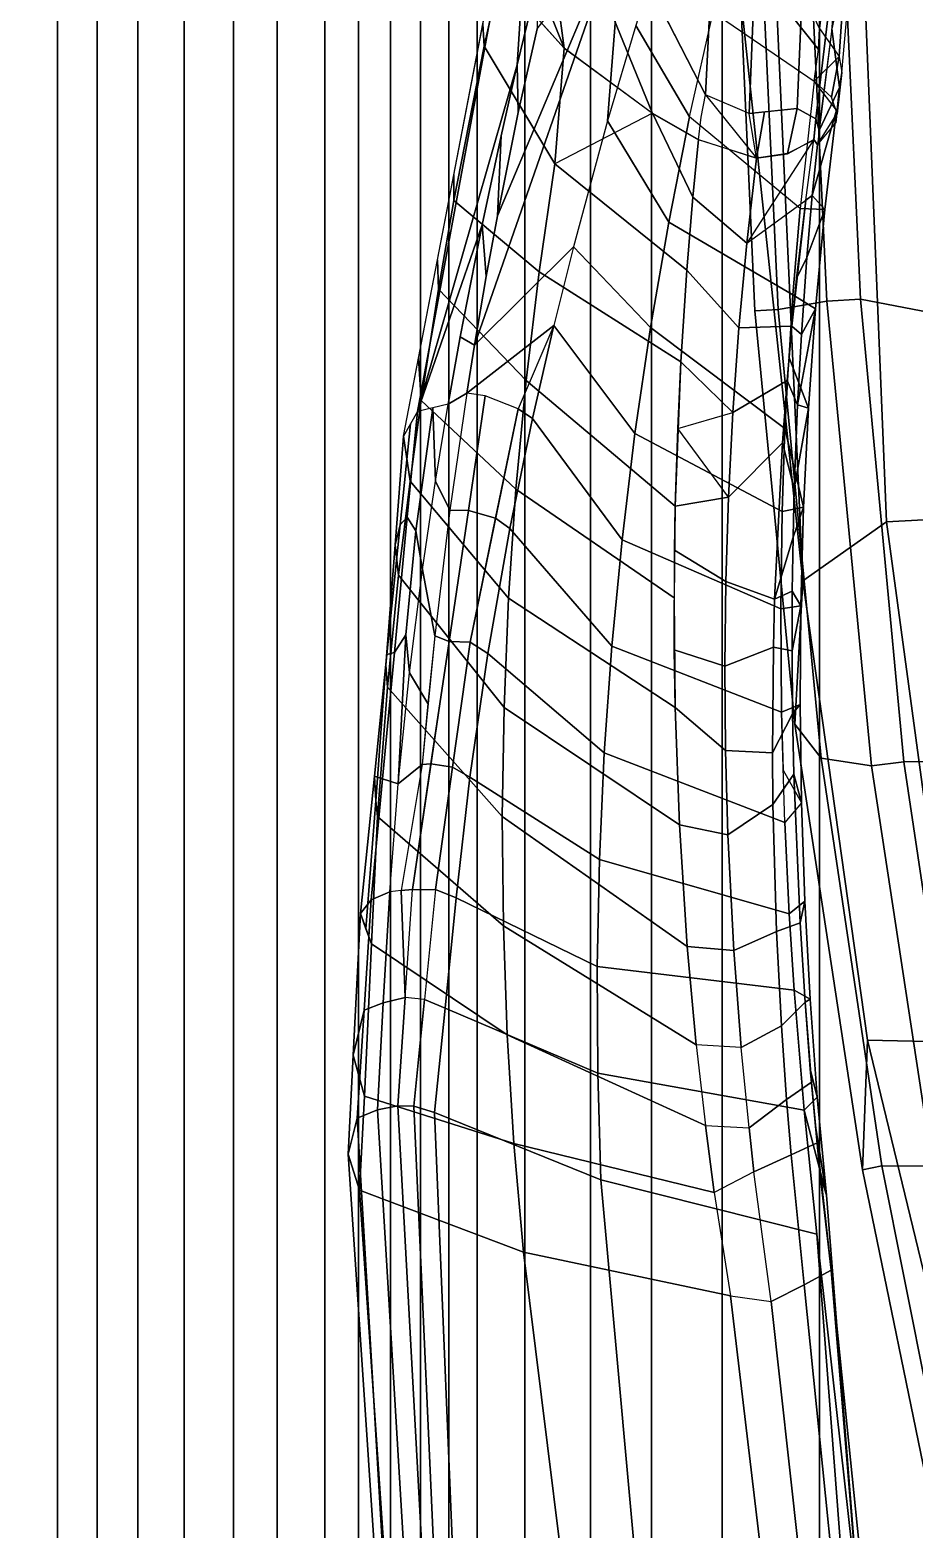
# Model space of a CAD drawing. Header units: inches. Extents: x -15.6 to 12, y -13.7 to 13.7.
# Drawn here: x -10.941 to -8.809, y -4.567 to -0.951 of the extents above; entities that cross this region are included whole.
import ezdxf

# ---------------------------------------------------------------- set-up
doc = ezdxf.new("R2010")
doc.units = ezdxf.units.IN
doc.header["$MEASUREMENT"] = 0
doc.layers.add('SEAT-FABRICBACK', color=5, linetype='Continuous')
doc.layers.add('SEAT-FRAME', color=5, linetype='Continuous')

msp = doc.modelspace()

# ---------------------------------------------------------------- linework, layer by layer
at = {"layer": 'SEAT-FABRICBACK'}
for points in [[(-10.0717, -10.3642, 36.2099), (-10.0717, 10.3642, 36.2099), (-10.1486, 10.3362, 36.498), (-10.1486, -10.3362, 36.498)], [(-10.0717, -10.3642, 36.2099), (-9.999, -10.3537, 35.8952), (-9.999, 10.3537, 35.8952), (-10.0717, 10.3642, 36.2099)], [(-9.9306, -10.3041, 35.5561), (-9.9306, 10.3041, 35.5561), (-9.999, 10.3537, 35.8952), (-9.999, -10.3537, 35.8952)], [(-10.23, -10.2719, 36.7637), (-10.1486, -10.3362, 36.498), (-10.1486, 10.3362, 36.498), (-10.23, 10.2719, 36.7637)], [(-9.9306, -10.3041, 35.5561), (-9.8623, -10.2268, 35.1947), (-9.8623, 10.2268, 35.1947), (-9.9306, 10.3041, 35.5561)], [(-10.23, -10.2719, 36.7637), (-10.23, 10.2719, 36.7637), (-10.3448, 10.1342, 37.0857), (-10.3448, -10.1342, 37.0857)], [(-9.7474, -10.0745, 34.5947), (-9.7474, 10.0745, 34.5947), (-9.8623, 10.2268, 35.1947), (-9.8623, -10.2268, 35.1947)], [(-10.4499, -9.971, 37.342), (-10.3448, -10.1342, 37.0857), (-10.3448, 10.1342, 37.0857), (-10.4499, 9.971, 37.342)], [(-9.7474, -10.0745, 34.5947), (-9.589, -10.0167, 33.9786), (-9.589, 9.9229, 33.9786), (-9.7474, 10.0745, 34.5947)], [(-10.4499, -9.971, 37.342), (-10.4499, 9.971, 37.342), (-10.5692, 9.7523, 37.5995), (-10.5692, -9.7523, 37.5995)], [(-9.4425, -9.8169, 33.3724), (-9.4425, 9.7544, 33.3724), (-9.589, 9.9229, 33.9786), (-9.589, -10.0167, 33.9786)], [(-10.6805, -9.5248, 37.8159), (-10.5692, -9.7523, 37.5995), (-10.5692, 9.7523, 37.5995), (-10.6805, 9.5248, 37.8159)], [(-9.4425, -9.8169, 33.3724), (-9.2718, -9.6106, 32.7885), (-9.2718, 9.6106, 32.7885), (-9.4425, 9.7544, 33.3724)], [(-9.037, -9.4579, 32.2068), (-9.037, 9.4579, 32.2068), (-9.2718, 9.6106, 32.7885), (-9.2718, -9.6106, 32.7885)], [(-10.6805, -9.5248, 37.8159), (-10.6805, 9.5248, 37.8159), (-10.7789, 9.3083, 37.9903), (-10.7789, -9.3083, 37.9903)], [(-9.037, -9.4579, 32.2068), (-7.9355, -8.6082, 29.1182), (-7.9355, 8.6082, 29.1182), (-9.037, 9.4579, 32.2068)], [(-10.8748, -9.0807, 38.1405), (-10.7789, -9.3083, 37.9903), (-10.7789, 9.3083, 37.9903), (-10.8748, 9.0807, 38.1405)], [(-10.8748, -9.0807, 38.1405), (-10.8748, 9.0807, 38.1405), (-11.0067, 8.7439, 38.3205), (-11.0067, -8.7439, 38.3205)]]:
    msp.add_3dface(points, dxfattribs=at)
at = {"layer": 'SEAT-FRAME'}
for p, q in [((-9.8429, -1.8341, 23.5329), (-10.0188, -3.0241, 24.7591)), ((-9.7636, -1.8647, 23.5194), (-9.8797, -2.4279, 24.1447))]:
    msp.add_line(p, q, dxfattribs=at)
for points in [[(-9.181, 0, 16.3365), (-9.235, 0, 16.2183), (-9.2278, -0.8663, 16.2205), (-9.0771, -2.2799, 16.3692)], [(-8.8751, -2.1373, 16.3941), (-8.963, 0, 16.3725), (-9.181, 0, 16.3365), (-9.0771, -2.2799, 16.3692)], [(-8.8751, -2.1373, 16.3941), (-8.456, -2.115, 16.1767), (-8.538, 0, 16.15), (-8.963, 0, 16.3725)], [(-9.5308, -0.6818, 21.2429), (-9.476, -0.4965, 20.7335), (-9.2947, -0.7676, 20.7489), (-9.3121, -1.1077, 21.3306)], [(-8.9897, -1.015, 21.5378), (-8.9619, -0.5952, 20.8922), (-9.0069, -0.702, 21.2265), (-9.0372, -0.9478, 21.5853)], [(-8.983, -1.0543, 21.5072), (-8.9503, -0.6824, 20.8559), (-8.9619, -0.5952, 20.8922), (-8.9897, -1.015, 21.5378)], [(-10.0067, -1.8714, 23.4878), (-9.7931, -0.7186, 22.2524), (-9.7435, -0.6851, 22.3), (-9.7658, -1.0351, 22.7046)], [(-9.5479, -1.1703, 22.7075), (-9.6303, -1.4745, 23.0455), (-9.8691, -1.7112, 23.41), (-9.5093, -0.6783, 22.3194)], [(-9.8691, -1.7112, 23.41), (-9.8409, -1.5462, 23.2402), (-9.8138, -1.3993, 23.089), (-9.5093, -0.6783, 22.3194)], [(-9.6528, -0.9951, 21.8509), (-9.8082, -0.8225, 22.1446), (-9.8159, -0.7676, 22.1975), (-9.7785, -0.6836, 22.0009)], [(-9.8138, -1.3993, 23.089), (-9.7633, -1.15, 22.8326), (-9.7179, -0.9482, 22.6252), (-9.5093, -0.6783, 22.3194)], [(-9.6528, -0.9951, 21.8509), (-9.6528, -0.9951, 21.8509), (-9.7785, -0.6836, 22.0009), (-9.6832, -0.7661, 21.7608)], [(-9.6758, -0.6727, 22.3334), (-9.7178, -0.8368, 22.5016), (-9.7658, -1.0351, 22.7046), (-9.7435, -0.6851, 22.3)], [(-9.4256, -0.7652, 22.2562), (-9.4803, -0.9402, 22.4515), (-9.5479, -1.1703, 22.7075), (-9.5093, -0.6783, 22.3194)], [(-9.0075, -0.9483, 21.1469), (-8.9885, -1.0897, 21.4788), (-8.983, -1.0543, 21.5072), (-8.9503, -0.6824, 20.8559)], [(-9.816, -0.767, 22.1977), (-9.7931, -0.7186, 22.2524), (-10.0067, -1.8714, 23.4878), (-10.0404, -1.9307, 23.427)], [(-9.2937, -0.9087, 22.0121), (-9.0496, -1.075, 21.7323), (-9.0393, -0.9982, 21.6434), (-9.2688, -0.7101, 21.814)], [(-9.0393, -0.9982, 21.6434), (-9.0372, -0.9478, 21.5853), (-9.1472, -0.7121, 21.518), (-9.2688, -0.7101, 21.814)], [(-9.8082, -0.8225, 22.1446), (-9.8455, -0.9907, 22.3155), (-9.8487, -0.9366, 22.3768), (-9.816, -0.767, 22.1977)], [(-9.6528, -0.9951, 21.8509), (-9.6832, -0.7661, 21.7608), (-9.5487, -0.8851, 21.5266), (-9.4401, -1.1526, 21.5854)], [(-9.4256, -0.7652, 22.2562), (-9.4803, -0.9402, 22.4515), (-9.3503, -1.161, 22.2871), (-9.2937, -0.9087, 22.0121)], [(-9.2947, -0.7676, 20.7489), (-9.193, -0.8136, 20.707), (-9.2067, -1.1528, 21.3066), (-9.3121, -1.1077, 21.3306)], [(-9.0461, -1.1657, 21.4207), (-9.0912, -1.141, 21.3246), (-9.0761, -0.8027, 20.7101), (-8.9999, -0.78, 20.8177)], [(-9.0075, -0.9483, 21.1469), (-9.0382, -1.1938, 21.476), (-9.0461, -1.1657, 21.4207), (-8.9999, -0.78, 20.8177)], [(-9.6753, -1.2738, 22.1035), (-9.8455, -0.9907, 22.3155), (-9.8082, -0.8218, 22.1446), (-9.6528, -0.9951, 21.8509)], [(-9.193, -0.8136, 20.707), (-9.0761, -0.8027, 20.7101), (-9.0912, -1.141, 21.3246), (-9.2067, -1.1528, 21.3066)], [(-9.7633, -1.15, 22.8326), (-9.7658, -1.0351, 22.7046), (-9.7178, -0.8368, 22.5016), (-9.7179, -0.9482, 22.6252)], [(-9.0771, -2.2799, 16.3692), (-9.2278, -0.8663, 16.2205), (-9.1926, -1.6288, 16.2329), (-9.0966, -2.6259, 16.2677)], [(-9.2278, -0.8663, 16.2205), (-9.1702, -0.8932, 16.1034), (-9.1366, -1.6253, 16.1149), (-9.1926, -1.6288, 16.2329)], [(-9.053, -0.8892, 16.0707), (-9.0192, -1.6053, 16.082), (-9.1366, -1.6253, 16.1149), (-9.1702, -0.8932, 16.1034)], [(-8.9712, -0.8869, 16.0593), (-8.938, -1.6002, 16.071), (-9.0192, -1.6053, 16.082), (-9.053, -0.8892, 16.0707)], [(-8.7848, -0.9162, 15.9584), (-8.7499, -1.6368, 15.9719), (-8.938, -1.6002, 16.071), (-8.9712, -0.8869, 16.0593)], [(-9.8487, -0.9366, 22.3768), (-9.8455, -0.9907, 22.3155), (-9.9189, -1.3629, 22.6981), (-9.9189, -1.3005, 22.7613)], [(-9.3503, -1.161, 22.2871), (-9.2937, -0.9087, 22.0121), (-9.0496, -1.075, 21.7323), (-9.0834, -1.3819, 22.0645)], [(-9.4803, -0.9402, 22.4515), (-9.5479, -1.1703, 22.7075), (-9.4006, -1.4145, 22.5636), (-9.3503, -1.161, 22.2871)], [(-9.0496, -1.075, 21.7323), (-9.0393, -0.9982, 21.6434), (-9.0372, -0.9478, 21.5853), (-8.9897, -1.015, 21.5378)], [(-9.0341, -1.1538, 21.4256), (-9.0382, -1.1938, 21.476), (-8.9885, -1.0897, 21.4788), (-9.0075, -0.9483, 21.1469)], [(-9.7133, -1.5349, 22.3901), (-9.9189, -1.3629, 22.6981), (-9.8455, -0.9907, 22.3155), (-9.6753, -1.2738, 22.1035)], [(-9.6753, -1.2738, 22.1035), (-9.6528, -0.9951, 21.8509), (-9.6528, -0.9951, 21.8509), (-9.4401, -1.1519, 21.5854)], [(-9.7658, -1.0351, 22.7046), (-9.805, -1.2068, 22.8801), (-9.8508, -1.421, 23.099), (-10.0067, -1.8714, 23.4878)], [(-9.805, -1.2068, 22.8801), (-9.7658, -1.0351, 22.7046), (-9.7633, -1.15, 22.8326), (-9.8138, -1.3993, 23.089)], [(-9.0082, -1.1138, 21.6813), (-9.0082, -1.1138, 21.6813), (-9.0496, -1.075, 21.7323), (-8.9897, -1.015, 21.5378)], [(-8.983, -1.0543, 21.5072), (-8.9946, -1.1535, 21.6275), (-9.0082, -1.1138, 21.6813), (-8.9897, -1.015, 21.5378)], [(-8.9961, -1.1447, 21.6413), (-9.0496, -1.075, 21.7323), (-9.0834, -1.3819, 22.0645), (-9.024, -1.3847, 21.9134)], [(-8.9885, -1.0897, 21.4788), (-8.9974, -1.1757, 21.5972), (-8.9946, -1.1535, 21.6275), (-8.983, -1.0543, 21.5072)], [(-9.329, -1.2163, 21.4788), (-9.3224, -1.1616, 21.4102), (-9.3121, -1.1077, 21.3306), (-9.1893, -1.2605, 21.4424)], [(-9.2067, -1.1528, 21.3066), (-9.2067, -1.1528, 21.3066), (-9.3121, -1.1077, 21.3306), (-9.1893, -1.2605, 21.4424)], [(-9.0382, -1.1938, 21.476), (-9.0422, -1.2283, 21.5176), (-8.9974, -1.1757, 21.5972), (-8.9885, -1.0897, 21.4788)], [(-9.329, -1.2157, 21.4788), (-9.329, -1.2157, 21.4788), (-9.3424, -1.3548, 21.6334), (-9.4401, -1.1519, 21.5854)], [(-9.1893, -1.2605, 21.4424), (-9.1893, -1.2605, 21.4424), (-9.2067, -1.1528, 21.3066), (-9.1696, -1.149, 21.3124)], [(-9.1893, -1.2605, 21.4424), (-9.1696, -1.149, 21.3124), (-9.0912, -1.141, 21.3246), (-9.1139, -1.2493, 21.4545)], [(-9.0912, -1.141, 21.3246), (-9.0461, -1.1657, 21.4207), (-9.0511, -1.217, 21.4852), (-9.1139, -1.2493, 21.4545)], [(-9.0544, -1.3503, 21.6669), (-8.9961, -1.1447, 21.6413), (-8.9961, -1.1447, 21.6413), (-9.024, -1.3847, 21.9134)], [(-9.0544, -1.3503, 21.6669), (-9.0422, -1.2276, 21.5176), (-8.9951, -1.1539, 21.6288), (-8.9961, -1.1447, 21.6413)], [(-9.5479, -1.1703, 22.7075), (-9.6303, -1.4745, 23.0455), (-9.4445, -1.669, 22.8414), (-9.4006, -1.4145, 22.5636)], [(-9.3503, -1.161, 22.2871), (-9.4006, -1.4145, 22.5636), (-9.1013, -1.5902, 22.2922), (-9.0834, -1.3819, 22.0645)], [(-9.0422, -1.2283, 21.5176), (-9.051, -1.2158, 21.4846), (-9.0461, -1.1657, 21.4207), (-9.0382, -1.1938, 21.476)], [(-9.8409, -1.5462, 23.2402), (-9.8508, -1.421, 23.099), (-9.805, -1.2068, 22.8801), (-9.8138, -1.3993, 23.089)], [(-9.2124, -1.4655, 21.6785), (-9.3424, -1.3548, 21.6334), (-9.329, -1.2157, 21.4788), (-9.1893, -1.2605, 21.4424)], [(-9.0703, -1.3616, 21.6532), (-9.0703, -1.3616, 21.6532), (-9.051, -1.2158, 21.4846), (-9.2124, -1.4655, 21.6785)], [(-9.2124, -1.4655, 21.6785), (-9.1893, -1.2605, 21.4424), (-9.1141, -1.2498, 21.4558), (-9.051, -1.2158, 21.4846)], [(-9.051, -1.2158, 21.4846), (-9.0422, -1.2276, 21.5176), (-9.0544, -1.3503, 21.6669), (-9.0703, -1.3616, 21.6532)], [(-9.9189, -1.3629, 22.6981), (-9.956, -1.5765, 22.9215), (-9.9584, -1.5056, 22.9779), (-9.9189, -1.3005, 22.7613)], [(-9.6753, -1.2738, 22.1035), (-9.3569, -1.5303, 21.8291), (-9.3712, -1.7514, 22.0768), (-9.7133, -1.5349, 22.3901)], [(-9.7446, -1.7967, 22.6778), (-9.956, -1.5765, 22.9215), (-9.9189, -1.3629, 22.6981), (-9.7133, -1.5349, 22.3901)], [(-9.2312, -1.6697, 21.9134), (-9.3569, -1.5303, 21.8291), (-9.3424, -1.3548, 21.6334), (-9.2124, -1.4655, 21.6785)], [(-9.2124, -1.4655, 21.6785), (-9.0703, -1.3616, 21.6532), (-9.1037, -1.6657, 22.0053), (-9.2312, -1.6697, 21.9134)], [(-9.0703, -1.3616, 21.6532), (-9.0544, -1.3503, 21.6669), (-9.0674, -1.5001, 21.8496), (-9.0922, -1.5511, 21.8725)], [(-9.0544, -1.3503, 21.6669), (-9.0544, -1.3503, 21.6669), (-9.024, -1.3847, 21.9134), (-9.0674, -1.5001, 21.8496)], [(-9.024, -1.3847, 21.9134), (-9.0834, -1.3819, 22.0645), (-9.1013, -1.5902, 22.2922), (-9.0466, -1.6243, 22.1868)], [(-9.0674, -1.5001, 21.8496), (-9.024, -1.3847, 21.9134), (-9.0466, -1.6243, 22.1868), (-9.0807, -1.6857, 22.0762)], [(-9.8508, -1.421, 23.099), (-9.9036, -1.6918, 23.3754), (-9.9325, -1.8542, 23.5411), (-10.0067, -1.8714, 23.4878)], [(-9.8691, -1.7112, 23.41), (-9.9036, -1.6918, 23.3754), (-9.8508, -1.421, 23.099), (-9.8409, -1.5462, 23.2402)], [(-9.4006, -1.4145, 22.5636), (-9.4445, -1.669, 22.8414), (-9.1203, -1.9122, 22.6463), (-9.1013, -1.5902, 22.2922)], [(-9.6776, -1.6644, 23.2558), (-9.8876, -1.8274, 23.5296), (-9.8691, -1.7112, 23.41), (-9.6303, -1.4745, 23.0455)], [(-9.6303, -1.4745, 23.0455), (-9.6776, -1.6644, 23.2558), (-9.4821, -1.9245, 23.1204), (-9.4445, -1.669, 22.8414)], [(-9.9584, -1.5056, 22.9779), (-9.956, -1.5765, 22.9215), (-9.9976, -1.8446, 23.2053), (-10.0042, -1.7427, 23.2284)], [(-9.0922, -1.5511, 21.8725), (-9.0674, -1.5001, 21.8496), (-9.0807, -1.6857, 22.0762), (-9.1037, -1.6657, 22.0053)], [(-9.3848, -2.0999, 22.4692), (-9.7446, -1.7967, 22.6778), (-9.7133, -1.5349, 22.3901), (-9.3712, -1.7514, 22.0768)], [(-9.2459, -1.8738, 22.1487), (-9.3712, -1.7514, 22.0768), (-9.3569, -1.5303, 21.8291), (-9.2312, -1.6697, 21.9134)], [(-9.7691, -2.0591, 22.9663), (-9.9976, -1.8446, 23.2053), (-9.956, -1.5765, 22.9215), (-9.7446, -1.7967, 22.6778)], [(-9.0466, -1.6243, 22.1868), (-9.1013, -1.5902, 22.2922), (-9.1114, -1.7398, 22.4563), (-9.0637, -1.8633, 22.4614)], [(-9.0966, -2.6259, 16.2677), (-9.1926, -1.6288, 16.2329), (-9.1366, -1.6253, 16.1149), (-9.0331, -2.7079, 16.1521)], [(-8.9117, -2.7257, 16.119), (-9.0331, -2.7079, 16.1521), (-9.1366, -1.6253, 16.1149), (-9.0192, -1.6053, 16.082)], [(-9.0466, -1.6243, 22.1868), (-9.0637, -1.8633, 22.4614), (-9.0637, -1.8633, 22.4614), (-9.0901, -1.8554, 22.2835)], [(-9.0807, -1.6857, 22.0762), (-9.0807, -1.6857, 22.0762), (-9.0466, -1.6243, 22.1868), (-9.0901, -1.8554, 22.2835)], [(-8.8335, -2.7162, 16.1092), (-8.9117, -2.7257, 16.119), (-9.0192, -1.6053, 16.082), (-8.938, -1.6002, 16.071)], [(-8.6464, -2.7134, 16.0122), (-8.8335, -2.7162, 16.1092), (-8.938, -1.6002, 16.071), (-8.7499, -1.6368, 15.9719)], [(-9.9325, -1.8542, 23.5411), (-9.9036, -1.6918, 23.3754), (-9.8691, -1.7112, 23.41), (-9.8876, -1.8274, 23.5296)], [(-9.7636, -1.8647, 23.5194), (-9.8429, -1.8341, 23.5329), (-9.8876, -1.8274, 23.5296), (-9.6776, -1.6644, 23.2558)], [(-9.6776, -1.6644, 23.2558), (-9.7636, -1.8647, 23.5194), (-9.7291, -1.8886, 23.5026), (-9.6776, -1.6644, 23.2558)], [(-9.6776, -1.6644, 23.2558), (-9.7291, -1.8886, 23.5026), (-9.5132, -2.1807, 23.4003), (-9.4821, -1.9245, 23.1204)], [(-9.4445, -1.669, 22.8414), (-9.4821, -1.9245, 23.1204), (-9.127, -2.1123, 22.8677), (-9.1203, -1.9122, 22.6463)], [(-9.1037, -1.6657, 22.0053), (-9.1153, -1.7967, 22.1572), (-9.2459, -1.8738, 22.1487), (-9.2312, -1.6697, 21.9134)], [(-9.0901, -1.8554, 22.2835), (-9.1153, -1.7967, 22.1572), (-9.1037, -1.6657, 22.0053), (-9.0807, -1.6857, 22.0762)], [(-9.9976, -1.8446, 23.2053), (-10.0243, -2.0392, 23.4131), (-10.0404, -1.9307, 23.427), (-10.0042, -1.7427, 23.2284)], [(-9.2564, -2.0778, 22.3842), (-9.3788, -1.9122, 22.2576), (-9.3712, -1.7514, 22.0768), (-9.2459, -1.8738, 22.1487)], [(-9.0637, -1.8633, 22.4614), (-9.1114, -1.7398, 22.4563), (-9.1203, -1.9122, 22.6463), (-9.0755, -2.1019, 22.7369)], [(-9.3877, -2.321, 22.7191), (-9.7691, -2.0591, 22.9663), (-9.7446, -1.7967, 22.6778), (-9.3848, -2.0999, 22.4692)], [(-9.1153, -1.7967, 22.1572), (-9.1266, -1.9472, 22.3319), (-9.2564, -2.0778, 22.3842), (-9.2459, -1.8738, 22.1487)], [(-9.098, -2.0583, 22.5315), (-9.1266, -1.9472, 22.3319), (-9.1153, -1.7967, 22.1572), (-9.0901, -1.8554, 22.2835)], [(-9.9281, -2.1097, 23.8201), (-9.9629, -2.0394, 23.7298), (-9.9325, -1.8542, 23.5411), (-9.8876, -1.8274, 23.5296)], [(-9.8838, -2.1106, 23.8178), (-9.8429, -1.8341, 23.5329), (-9.8876, -1.8274, 23.5296), (-9.9281, -2.1097, 23.8201)], [(-9.8429, -1.8341, 23.5329), (-9.8838, -2.1106, 23.8178), (-9.8181, -2.1288, 23.8126), (-9.7636, -1.8647, 23.5194)], [(-10.0067, -1.8714, 23.4878), (-10.0236, -1.901, 23.4574), (-10.0484, -2.1446, 23.7107), (-10.0309, -2.1264, 23.7543)], [(-9.9696, -1.8628, 23.5144), (-10.0067, -1.8714, 23.4878), (-10.0309, -2.1264, 23.7543), (-10.0102, -2.1591, 23.8182)], [(-9.7868, -2.322, 23.2555), (-10.0243, -2.0392, 23.4131), (-9.9976, -1.8446, 23.2053), (-9.7691, -2.0591, 22.9663)], [(-9.9629, -2.0394, 23.7298), (-9.9696, -1.8628, 23.5144), (-10.0102, -2.1591, 23.8182), (-9.9943, -2.2522, 23.9466)], [(-9.9696, -1.8628, 23.5144), (-9.9696, -1.8628, 23.5144), (-9.9629, -2.0394, 23.7298), (-9.9325, -1.8542, 23.5411)], [(-9.7636, -1.8647, 23.5194), (-9.8181, -2.1288, 23.8126), (-9.7836, -2.1534, 23.792), (-9.7291, -1.8886, 23.5026)], [(-9.2564, -2.0778, 22.3842), (-9.3848, -2.0999, 22.4692), (-9.3788, -1.9122, 22.2576), (-9.2459, -1.8738, 22.1487)], [(-9.098, -2.0583, 22.5315), (-9.0637, -1.8633, 22.4614), (-9.0755, -2.1019, 22.7369), (-9.1009, -2.1749, 22.6738)], [(-9.0901, -1.8554, 22.2835), (-9.0901, -1.8554, 22.2835), (-9.0637, -1.8633, 22.4614), (-9.098, -2.0583, 22.5315)], [(-10.0603, -2.1927, 23.6971), (-10.0484, -2.1446, 23.7107), (-10.0236, -1.901, 23.4574), (-10.0404, -1.9307, 23.427)], [(-9.5132, -2.1807, 23.4003), (-9.7291, -1.8886, 23.5026), (-9.7836, -2.1534, 23.792), (-9.5379, -2.4375, 23.6811)], [(-9.1203, -1.9122, 22.6463), (-9.127, -2.1123, 22.8677), (-9.127, -2.1123, 22.8677), (-9.0755, -2.1019, 22.7369)], [(-10.0404, -1.9307, 23.427), (-10.0243, -2.0392, 23.4131), (-10.0518, -2.2665, 23.6574), (-10.0603, -2.1927, 23.6971)], [(-9.4821, -1.9245, 23.1204), (-9.5132, -2.1807, 23.4003), (-9.1302, -2.3477, 23.1297), (-9.127, -2.1123, 22.8677)], [(-9.1266, -1.9472, 22.3319), (-9.1452, -2.3239, 22.7698), (-9.263, -2.2817, 22.62), (-9.2564, -2.0778, 22.3842)], [(-9.1266, -1.9472, 22.3319), (-9.098, -2.0583, 22.5315), (-9.1009, -2.1749, 22.6738), (-9.1452, -2.3239, 22.7698)], [(-9.7978, -2.5852, 23.5453), (-10.0518, -2.2665, 23.6574), (-10.0243, -2.0392, 23.4131), (-9.7868, -2.322, 23.2555)], [(-9.9943, -2.2522, 23.9466), (-9.9629, -2.0394, 23.7298), (-9.9281, -2.1097, 23.8201), (-9.9643, -2.4122, 24.1312)], [(-9.3852, -2.5855, 23.0191), (-9.7868, -2.322, 23.2555), (-9.7691, -2.0591, 22.9663), (-9.3877, -2.321, 22.7191)], [(-9.2564, -2.0778, 22.3842), (-9.263, -2.2817, 22.62), (-9.3867, -2.2058, 22.5888), (-9.3848, -2.0999, 22.4692)], [(-10.0484, -2.1446, 23.7107), (-10.0802, -2.4578, 24.0365), (-10.0617, -2.4528, 24.0955), (-10.0309, -2.1264, 23.7543)], [(-10.0309, -2.1264, 23.7543), (-10.0617, -2.4528, 24.0955), (-10.0348, -2.4102, 24.0794), (-10.0102, -2.1591, 23.8182)], [(-9.9643, -2.4122, 24.1312), (-9.9304, -2.4259, 24.1426), (-9.8838, -2.1106, 23.8178), (-9.9281, -2.1097, 23.8201)], [(-9.8181, -2.1288, 23.8126), (-9.8838, -2.1106, 23.8178), (-9.9304, -2.4259, 24.1426), (-9.8797, -2.4279, 24.1447)], [(-9.7836, -2.1534, 23.792), (-9.8181, -2.1288, 23.8126), (-9.8797, -2.4279, 24.1447), (-9.837, -2.4553, 24.1187)], [(-9.0755, -2.1019, 22.7369), (-9.127, -2.1123, 22.8677), (-9.1302, -2.3477, 23.1297), (-9.0822, -2.34, 23.0131)], [(-9.0822, -2.34, 23.0131), (-9.1028, -2.305, 22.8327), (-9.1009, -2.1749, 22.6738), (-9.0755, -2.1019, 22.7369)], [(-8.295, -3.3727, 16.2276), (-8.456, -2.115, 16.1767), (-8.8751, -2.1373, 16.3941), (-8.7051, -3.3925, 16.4349)], [(-10.0802, -2.4578, 24.0365), (-10.0484, -2.1446, 23.7107), (-10.0603, -2.1927, 23.6971), (-10.0824, -2.4835, 23.9969)], [(-10.0102, -2.1591, 23.8182), (-10.0348, -2.4102, 24.0794), (-10.026, -2.5016, 24.2007), (-9.9943, -2.2522, 23.9466)], [(-9.5379, -2.4375, 23.6811), (-9.7836, -2.1534, 23.792), (-9.837, -2.4553, 24.1187), (-9.5561, -2.6948, 23.9626)], [(-8.8751, -2.1373, 16.3941), (-9.0771, -2.2799, 16.3692), (-8.9215, -3.3881, 16.4185), (-8.7051, -3.3925, 16.4349)], [(-10.0518, -2.2665, 23.6574), (-10.0791, -2.5366, 23.9491), (-10.0824, -2.4835, 23.9969), (-10.0603, -2.1927, 23.6971)], [(-9.5132, -2.1807, 23.4003), (-9.5379, -2.4375, 23.6811), (-9.1283, -2.5968, 23.4089), (-9.1302, -2.3477, 23.1297)], [(-9.1028, -2.305, 22.8327), (-9.1452, -2.3239, 22.7698), (-9.1009, -2.1749, 22.6738)], [(-9.2655, -2.4855, 22.8558), (-9.3873, -2.4466, 22.8615), (-9.3867, -2.2058, 22.5888), (-9.263, -2.2817, 22.62)], [(-9.802, -2.8484, 23.8354), (-10.0791, -2.5366, 23.9491), (-10.0518, -2.2665, 23.6574), (-9.7978, -2.5852, 23.5453)], [(-10.026, -2.5016, 24.2007), (-9.9943, -2.2522, 23.9466), (-9.9643, -2.4122, 24.1312), (-9.9817, -2.5754, 24.299)], [(-9.263, -2.2817, 22.62), (-9.1452, -2.3239, 22.7698), (-9.1483, -2.44, 22.9048), (-9.2655, -2.4855, 22.8558)], [(-9.1032, -2.4487, 23.008), (-9.1483, -2.44, 22.9048), (-9.1452, -2.3239, 22.7698), (-9.1028, -2.305, 22.8327)], [(-9.1032, -2.4487, 23.008), (-9.1028, -2.305, 22.8327), (-9.0822, -2.34, 23.0131), (-9.1032, -2.4487, 23.008)], [(-8.9215, -3.3881, 16.4185), (-9.0771, -2.2799, 16.3692), (-9.0966, -2.6259, 16.2677), (-8.9337, -3.7007, 16.3273)], [(-9.375, -2.8682, 23.3403), (-9.7978, -2.5852, 23.5453), (-9.7868, -2.322, 23.2555), (-9.3852, -2.5855, 23.0191)], [(-9.1302, -2.3477, 23.1297), (-9.1283, -2.5968, 23.4089), (-9.0839, -2.5778, 23.2899), (-9.0822, -2.34, 23.0131)], [(-9.0839, -2.5778, 23.2899), (-9.1018, -2.6004, 23.1928), (-9.1032, -2.4487, 23.008), (-9.0822, -2.34, 23.0131)], [(-10.0348, -2.4102, 24.0794), (-10.0617, -2.4528, 24.0955), (-10.0905, -2.7573, 24.4137), (-10.0534, -2.7694, 24.4738)], [(-10.026, -2.5016, 24.2007), (-10.026, -2.5016, 24.2007), (-10.0348, -2.4102, 24.0794), (-10.0534, -2.7694, 24.4738)], [(-9.9739, -2.7209, 24.4466), (-9.9304, -2.4259, 24.1426), (-9.9643, -2.4122, 24.1312), (-9.995, -2.7228, 24.4502)], [(-10.0617, -2.4528, 24.0955), (-10.0802, -2.4578, 24.0365), (-10.11, -2.7513, 24.3416), (-10.0905, -2.7573, 24.4137)], [(-10.1072, -2.8103, 24.3338), (-10.11, -2.7513, 24.3416), (-10.0802, -2.4578, 24.0365), (-10.0824, -2.4835, 23.9969)], [(-9.9304, -2.4259, 24.1426), (-9.9739, -2.7209, 24.4466), (-9.9216, -2.7291, 24.4569), (-9.8797, -2.4279, 24.1447)], [(-9.837, -2.4553, 24.1187), (-9.8797, -2.4279, 24.1447), (-9.9216, -2.7291, 24.4569), (-9.8801, -2.7532, 24.4375)], [(-9.5561, -2.6948, 23.9626), (-9.837, -2.4553, 24.1187), (-9.8801, -2.7532, 24.4375), (-9.5679, -2.9523, 24.2445)], [(-9.5379, -2.4375, 23.6811), (-9.5561, -2.6948, 23.9626), (-9.1206, -2.8629, 23.709), (-9.1283, -2.5968, 23.4089)], [(-9.3852, -2.5855, 23.0191), (-9.3873, -2.4466, 22.8615), (-9.2655, -2.4855, 22.8558), (-9.2639, -2.6891, 23.0918)], [(-9.1483, -2.44, 22.9048), (-9.1506, -2.695, 23.2013), (-9.2639, -2.6891, 23.0918), (-9.2655, -2.4855, 22.8558)], [(-9.1506, -2.695, 23.2013), (-9.1483, -2.44, 22.9048), (-9.1032, -2.4487, 23.008), (-9.1018, -2.6004, 23.1928)], [(-10.0824, -2.4835, 23.9969), (-10.0791, -2.5366, 23.9491), (-10.1029, -2.8481, 24.2862), (-10.1072, -2.8103, 24.3338)], [(-10.0534, -2.7694, 24.4738), (-10.026, -2.5016, 24.2007), (-9.9817, -2.5754, 24.299), (-9.995, -2.7228, 24.4502)], [(-9.7994, -3.1117, 24.1256), (-10.1029, -2.8481, 24.2862), (-10.0791, -2.5366, 23.9491), (-9.802, -2.8484, 23.8354)], [(-9.3561, -3.1619, 23.6747), (-9.802, -2.8484, 23.8354), (-9.7978, -2.5852, 23.5453), (-9.375, -2.8682, 23.3403)], [(-9.2583, -2.8926, 23.3278), (-9.375, -2.8682, 23.3403), (-9.3852, -2.5855, 23.0191), (-9.2639, -2.6891, 23.0918)], [(-9.1496, -2.8191, 23.3455), (-9.1506, -2.695, 23.2013), (-9.1018, -2.6004, 23.1928), (-9.0988, -2.7461, 23.3701)], [(-9.1206, -2.8629, 23.709), (-9.1283, -2.5968, 23.4089), (-9.0839, -2.5778, 23.2899), (-9.0806, -2.8152, 23.5671)], [(-9.1283, -2.5968, 23.4089), (-9.125, -2.7365, 23.5662), (-9.0806, -2.8152, 23.5671), (-9.0839, -2.5778, 23.2899)], [(-9.1018, -2.6004, 23.1928), (-9.0839, -2.5778, 23.2899), (-9.0806, -2.8152, 23.5671), (-9.0988, -2.7461, 23.3701)], [(-9.0966, -2.6259, 16.2677), (-9.0331, -2.7079, 16.1521), (-8.8868, -3.6912, 16.2056), (-8.9337, -3.7007, 16.3273)], [(-9.5561, -2.6948, 23.9626), (-9.5679, -2.9523, 24.2445), (-9.1099, -3.0828, 23.9588), (-9.1206, -2.8629, 23.709)], [(-9.1506, -2.695, 23.2013), (-9.1496, -2.8191, 23.3455), (-9.2583, -2.8926, 23.3278), (-9.2639, -2.6891, 23.0918)], [(-8.9117, -2.7257, 16.119), (-8.7648, -3.6914, 16.17), (-8.8868, -3.6912, 16.2056), (-9.0331, -2.7079, 16.1521)], [(-10.046, -3.0269, 24.7493), (-10.0732, -3.0297, 24.7395), (-10.0534, -2.7694, 24.4738), (-9.995, -2.7228, 24.4502)], [(-10.046, -3.0269, 24.7493), (-10.0188, -3.0241, 24.7591), (-9.9739, -2.7209, 24.4466), (-9.995, -2.7228, 24.4502)], [(-9.9216, -2.7291, 24.4569), (-9.9739, -2.7209, 24.4466), (-10.0188, -3.0241, 24.7591), (-9.9626, -3.0241, 24.7627)], [(-9.8801, -2.7532, 24.4375), (-9.9216, -2.7291, 24.4569), (-9.9626, -3.0241, 24.7627), (-9.9128, -3.0448, 24.7462)], [(-9.1408, -3.1253, 23.7009), (-9.1496, -2.8191, 23.3455), (-9.0988, -2.7461, 23.3701), (-9.0839, -3.1049, 23.8048)], [(-9.0988, -2.7461, 23.3701), (-9.0806, -2.8152, 23.5671), (-9.0726, -3.0523, 23.8446), (-9.0839, -3.1049, 23.8048)], [(-8.8335, -2.7162, 16.1092), (-8.6834, -3.7218, 16.1646), (-8.7648, -3.6914, 16.17), (-8.9117, -2.7257, 16.119)], [(-8.6464, -2.7134, 16.0122), (-8.4817, -3.7811, 16.0761), (-8.6834, -3.7218, 16.1646), (-8.8335, -2.7162, 16.1092)], [(-10.1437, -3.0822, 24.6858), (-10.11, -2.7513, 24.3416), (-10.1072, -2.8103, 24.3338), (-10.1307, -3.119, 24.6521)], [(-10.11, -2.7513, 24.3416), (-10.1437, -3.0822, 24.6858), (-10.1181, -3.049, 24.7186), (-10.0905, -2.7573, 24.4137)], [(-10.0905, -2.7573, 24.4137), (-10.1181, -3.049, 24.7186), (-10.0732, -3.0297, 24.7395), (-10.0534, -2.7694, 24.4738)], [(-9.5679, -2.9523, 24.2445), (-9.8801, -2.7532, 24.4375), (-9.9128, -3.0448, 24.7462), (-9.5731, -3.2099, 24.5268)], [(-10.1029, -2.8481, 24.2862), (-10.1176, -3.1558, 24.6185), (-10.1307, -3.119, 24.6521), (-10.1072, -2.8103, 24.3338)], [(-9.2583, -2.8926, 23.3278), (-9.1496, -2.8191, 23.3455), (-9.1408, -3.1253, 23.7009), (-9.2436, -3.1717, 23.6516)], [(-9.0806, -2.8152, 23.5671), (-9.1206, -2.8629, 23.709), (-9.1099, -3.0828, 23.9588), (-9.0726, -3.0523, 23.8446)], [(-9.79, -3.3746, 24.4157), (-10.1176, -3.1558, 24.6185), (-10.1029, -2.8481, 24.2862), (-9.7994, -3.1117, 24.1256)], [(-9.3345, -3.3991, 23.945), (-9.7994, -3.1117, 24.1256), (-9.802, -2.8484, 23.8354), (-9.3561, -3.1619, 23.6747)], [(-9.375, -2.8682, 23.3403), (-9.2583, -2.8926, 23.3278), (-9.2436, -3.1717, 23.6516), (-9.3561, -3.1619, 23.6747)], [(-9.5679, -2.9523, 24.2445), (-9.5731, -3.2099, 24.5268), (-9.0981, -3.2672, 24.1694), (-9.1099, -3.0828, 23.9588)], [(-10.0732, -3.0297, 24.7395), (-10.1181, -3.049, 24.7186), (-10.1352, -3.3152, 25.0074), (-10.0889, -3.2976, 25.0255)], [(-10.046, -3.0269, 24.7493), (-10.0732, -3.0297, 24.7395), (-10.0889, -3.2976, 25.0255), (-10.0361, -3.285, 25.0374)], [(-10.046, -3.0269, 24.7493), (-10.0361, -3.285, 25.0374), (-10.0188, -3.0241, 24.7591), (-10.046, -3.0269, 24.7493)], [(-10.0188, -3.0241, 24.7591), (-9.9626, -3.0241, 24.7627), (-9.9895, -3.2898, 25.0481), (-10.0361, -3.285, 25.0374)], [(-9.9626, -3.0241, 24.7627), (-9.9895, -3.2898, 25.0481), (-9.9394, -3.3104, 25.0309), (-9.9128, -3.0448, 24.7462)], [(-10.1181, -3.049, 24.7186), (-10.1437, -3.0822, 24.6858), (-10.1614, -3.4241, 25.048), (-10.1352, -3.3152, 25.0074)], [(-9.9128, -3.0448, 24.7462), (-9.9394, -3.3104, 25.0309), (-9.5719, -3.4675, 24.8092), (-9.5731, -3.2099, 24.5268)], [(-9.0726, -3.0523, 23.8446), (-9.1099, -3.0828, 23.9588), (-9.0981, -3.2672, 24.1694), (-9.0599, -3.2891, 24.1222)], [(-9.0839, -3.1049, 23.8048), (-9.0726, -3.0523, 23.8446), (-9.0599, -3.2891, 24.1222), (-9.0718, -3.2957, 24.035)], [(-10.1176, -3.1558, 24.6185), (-10.1338, -3.5232, 25.0281), (-10.1614, -3.4241, 25.048), (-10.1437, -3.0822, 24.6858)], [(-9.1287, -3.3531, 23.9646), (-9.1408, -3.1253, 23.7009), (-9.0839, -3.1049, 23.8048), (-9.0718, -3.2957, 24.035)], [(-9.3123, -3.5937, 24.1669), (-9.79, -3.3746, 24.4157), (-9.7994, -3.1117, 24.1256), (-9.3345, -3.3991, 23.945)], [(-9.1408, -3.1253, 23.7009), (-9.1287, -3.3531, 23.9646), (-9.2258, -3.4056, 23.923), (-9.2436, -3.1717, 23.6516)], [(-9.7738, -3.6372, 24.7057), (-10.1338, -3.5232, 25.0281), (-10.1176, -3.1558, 24.6185), (-9.79, -3.3746, 24.4157)], [(-9.3561, -3.1619, 23.6747), (-9.2436, -3.1717, 23.6516), (-9.2258, -3.4056, 23.923), (-9.3345, -3.3991, 23.945)], [(-9.5731, -3.2099, 24.5268), (-9.5719, -3.4675, 24.8092), (-9.0742, -3.5569, 24.5019), (-9.0981, -3.2672, 24.1694)], [(-10.0889, -3.2976, 25.0255), (-10.1028, -3.5555, 25.3084), (-10.0535, -3.5458, 25.3158), (-10.0361, -3.285, 25.0374)], [(-10.0535, -3.5458, 25.3158), (-10.0156, -3.5469, 25.3243), (-9.9895, -3.2898, 25.0481), (-10.0361, -3.285, 25.0374)], [(-9.9394, -3.3104, 25.0309), (-9.9895, -3.2898, 25.0481), (-10.0156, -3.5469, 25.3243), (-9.9656, -3.5624, 25.3074)], [(-9.0599, -3.2891, 24.1222), (-9.0981, -3.2672, 24.1694), (-9.0742, -3.5569, 24.5019), (-9.0424, -3.5256, 24.3999)], [(-9.0718, -3.2957, 24.035), (-9.0599, -3.2891, 24.1222), (-9.0424, -3.5256, 24.3999), (-9.0593, -3.4572, 24.2291)], [(-10.1614, -3.4241, 25.048), (-10.1738, -3.6628, 25.3008), (-10.152, -3.5755, 25.2898), (-10.1352, -3.3152, 25.0074)], [(-10.1352, -3.3152, 25.0074), (-10.152, -3.5755, 25.2898), (-10.1028, -3.5555, 25.3084), (-10.0889, -3.2976, 25.0255)], [(-9.9394, -3.3104, 25.0309), (-9.9656, -3.5624, 25.3074), (-9.5642, -3.7248, 25.0916), (-9.5719, -3.4675, 24.8092)], [(-9.0564, -3.489, 24.2672), (-9.1169, -3.5312, 24.1704), (-9.1287, -3.3531, 23.9646), (-9.0718, -3.2957, 24.035)], [(-9.2258, -3.4056, 23.923), (-9.1287, -3.3531, 23.9646), (-9.1169, -3.5312, 24.1704), (-9.207, -3.5989, 24.1473)], [(-9.2908, -3.7552, 24.3511), (-9.7738, -3.6372, 24.7057), (-9.79, -3.3746, 24.4157), (-9.3123, -3.5937, 24.1669)], [(-8.9215, -3.3881, 16.4185), (-8.9337, -3.7007, 16.3273), (-8.7637, -4.525, 16.3923), (-8.6458, -4.525, 16.5123)], [(-8.9215, -3.3881, 16.4185), (-8.6458, -4.525, 16.5123), (-8.4413, -4.525, 16.4926), (-8.7051, -3.3925, 16.4349)], [(-10.1614, -3.4241, 25.048), (-10.1338, -3.5232, 25.0281), (-10.146, -3.7493, 25.2892), (-10.1738, -3.6628, 25.3008)], [(-9.2258, -3.4056, 23.923), (-9.3345, -3.3991, 23.945), (-9.3123, -3.5937, 24.1669), (-9.207, -3.5989, 24.1473)], [(-9.5719, -3.4675, 24.8092), (-9.5642, -3.7248, 25.0916), (-9.0431, -3.8555, 24.8469), (-9.0742, -3.5569, 24.5019)], [(-9.0593, -3.4572, 24.2291), (-9.0424, -3.5256, 24.3999), (-9.0203, -3.7619, 24.6775), (-9.047, -3.5951, 24.3943)], [(-9.1055, -3.6642, 24.3234), (-9.1169, -3.5312, 24.1704), (-9.0564, -3.489, 24.2672), (-9.0429, -3.6355, 24.4425)], [(-9.7507, -3.8992, 24.9952), (-10.146, -3.7493, 25.2892), (-10.1338, -3.5232, 25.0281), (-9.7738, -3.6372, 24.7057)], [(-9.1169, -3.5312, 24.1704), (-9.1055, -3.6642, 24.3234), (-9.1956, -3.7051, 24.2705), (-9.207, -3.5989, 24.1473)], [(-9.0742, -3.5569, 24.5019), (-9.0742, -3.5569, 24.5019), (-9.0203, -3.7619, 24.6775), (-9.0424, -3.5256, 24.3999)], [(-10.152, -3.5755, 25.2898), (-10.1738, -3.6628, 25.3008), (-10.0959, -4.8357, 26.4817), (-10.0801, -4.7899, 26.5225)], [(-10.1028, -3.5555, 25.3084), (-10.152, -3.5755, 25.2898), (-10.0801, -4.7899, 26.5225), (-10.028, -4.8061, 26.5913)], [(-10.0535, -3.5458, 25.3158), (-10.1028, -3.5555, 25.3084), (-10.028, -4.8061, 26.5913), (-9.9829, -4.8488, 26.6499)], [(-9.9564, -4.856, 26.6559), (-10.0156, -3.5469, 25.3243), (-10.0535, -3.5458, 25.3158), (-9.9829, -4.8488, 26.6499)], [(-9.9656, -3.5624, 25.3074), (-10.0156, -3.5469, 25.3243), (-9.9564, -4.856, 26.6559), (-9.9118, -4.8626, 26.6417)], [(-9.5642, -3.7248, 25.0916), (-9.9656, -3.5624, 25.3074), (-9.9118, -4.8626, 26.6417), (-9.4585, -4.8926, 26.277)], [(-9.0742, -3.5569, 24.5019), (-9.0431, -3.8555, 24.8469), (-8.9392, -4.7873, 25.7483), (-9.0203, -3.7619, 24.6775)], [(-9.3123, -3.5937, 24.1669), (-9.207, -3.5989, 24.1473), (-9.1956, -3.7051, 24.2705), (-9.2908, -3.7552, 24.3511)], [(-9.047, -3.5951, 24.3943), (-9.047, -3.5951, 24.3943), (-9.0203, -3.7619, 24.6775), (-9.0352, -3.7134, 24.5355)], [(-9.2518, -4.004, 24.6344), (-9.7507, -3.8992, 24.9952), (-9.7738, -3.6372, 24.7057), (-9.2908, -3.7552, 24.3511)], [(-9.0089, -3.9427, 24.8082), (-9.0738, -3.9775, 24.6821), (-9.1055, -3.6642, 24.3234), (-9.0429, -3.6355, 24.4425)], [(-10.146, -3.7493, 25.2892), (-10.0668, -4.9176, 26.4918), (-10.0959, -4.8357, 26.4817), (-10.1738, -3.6628, 25.3008)], [(-9.1956, -3.7051, 24.2705), (-9.1055, -3.6642, 24.3234), (-9.0738, -3.9775, 24.6821), (-9.1533, -4.0184, 24.6334)], [(-9.1956, -3.7051, 24.2705), (-9.2908, -3.7552, 24.3511), (-9.2518, -4.004, 24.6344), (-9.1533, -4.0184, 24.6334)], [(-9.0352, -3.7134, 24.5355), (-9.0203, -3.7619, 24.6775), (-8.9392, -4.7873, 25.7483), (-9.0089, -3.9427, 24.8082)], [(-8.7637, -4.525, 16.3923), (-8.9337, -3.7007, 16.3273), (-8.8868, -3.6912, 16.2056), (-8.7205, -4.525, 16.2688)], [(-8.5975, -4.525, 16.2327), (-8.7205, -4.525, 16.2688), (-8.8868, -3.6912, 16.2056), (-8.7648, -3.6914, 16.17)], [(-9.6054, -5.0713, 26.1874), (-10.0668, -4.9176, 26.4918), (-10.146, -3.7493, 25.2892), (-9.7507, -3.8992, 24.9952)], [(-9.0431, -3.8555, 24.8469), (-9.5642, -3.7248, 25.0916), (-9.4585, -4.8926, 26.277), (-8.9722, -4.7956, 25.7952)], [(-9.0431, -3.8555, 24.8469), (-9.0431, -3.8555, 24.8469), (-8.9722, -4.7956, 25.7952), (-8.9392, -4.7873, 25.7483)], [(-9.1073, -5.223, 25.8877), (-9.6054, -5.0713, 26.1874), (-9.7507, -3.8992, 24.9952), (-9.2518, -4.004, 24.6344)], [(-8.9559, -5.1471, 25.8783), (-9.0738, -3.9775, 24.6821), (-9.0089, -3.9427, 24.8082), (-8.8904, -5.1021, 26.0053)], [(-8.8904, -5.1021, 26.0053), (-9.0089, -3.9427, 24.8082), (-8.9392, -4.7873, 25.7483), (-8.8765, -5.1446, 26.1353)], [(-9.2518, -4.004, 24.6344), (-9.1533, -4.0184, 24.6334), (-9.02, -5.224, 25.8769), (-9.1073, -5.223, 25.8877)], [(-9.0738, -3.9775, 24.6821), (-8.9559, -5.1471, 25.8783), (-9.02, -5.224, 25.8769), (-9.1533, -4.0184, 24.6334)]]:
    msp.add_3dface(points, dxfattribs=at)
for points, invisible_edges in [([(-9.5487, -0.8851, 21.5266), (-9.4541, -0.8311, 21.2736), (-9.3121, -1.1077, 21.3306), (-9.4401, -1.1526, 21.5854)], 5), ([(-9.329, -1.2163, 21.4788), (-9.3224, -1.1616, 21.4102), (-9.3121, -1.1077, 21.3306), (-9.4401, -1.1526, 21.5854)], 4), ([(-9.3424, -1.3548, 21.6334), (-9.3569, -1.5303, 21.8291), (-9.6753, -1.2738, 22.1035), (-9.4401, -1.1519, 21.5854)], 4)]:
    msp.add_3dface(points, dxfattribs=dict(at, invisible_edges=invisible_edges))

doc.saveas('drawing.dxf')
